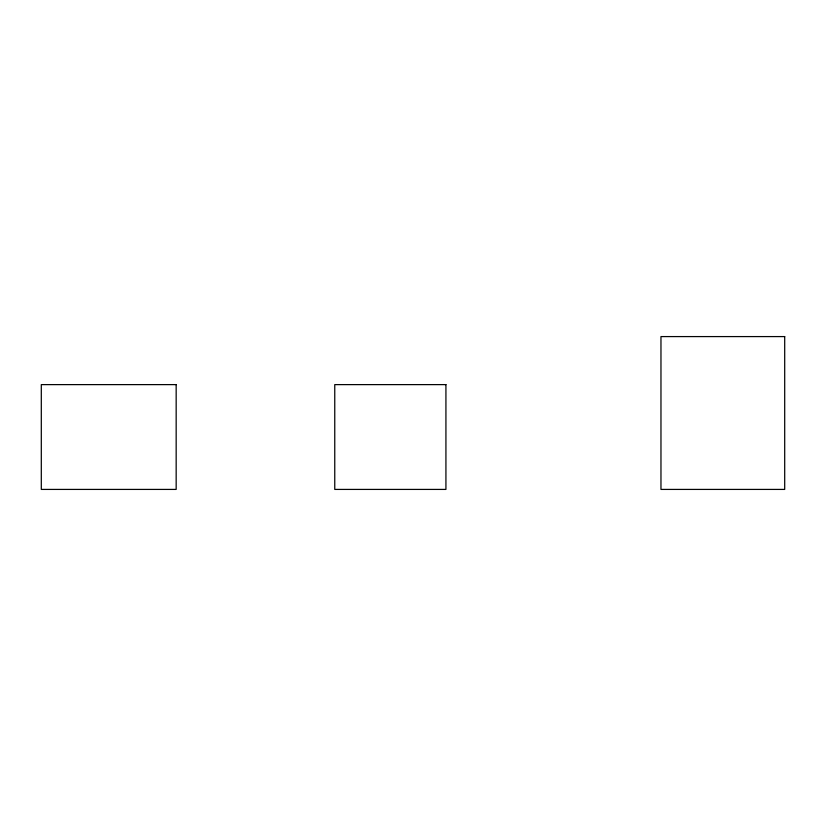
<?xml version="1.0" encoding="UTF-8"?>
<svg xmlns="http://www.w3.org/2000/svg" width="826" height="826" viewBox="0 0 826 826"><rect width="100%" height="100%" fill="white"/><g stroke="black" fill="none" stroke-linecap="round" stroke-linejoin="round"><path stroke-width="1.24" d="M784.7 336.585L660.965 336.585L660.965 489.415L784.7 489.415L784.7 336.585M176.165 384.617L41.3 384.617L41.3 489.415L176.165 489.415L176.165 384.617M445.926 384.617L334.757 384.617L334.757 489.415L445.926 489.415L445.926 384.617"/></g></svg>
